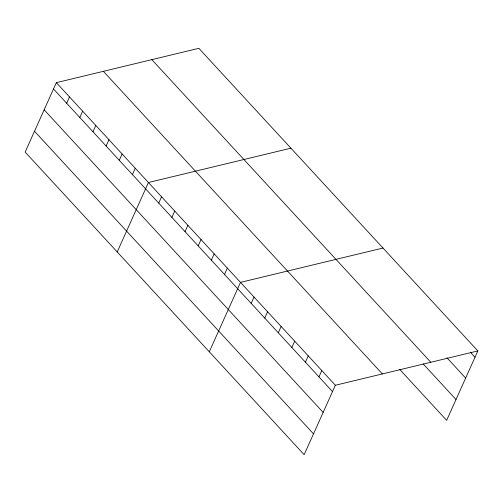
<?xml version="1.0" encoding="UTF-8"?>
<svg xmlns="http://www.w3.org/2000/svg" width="503" height="503" viewBox="0 0 503 503"><rect width="100%" height="100%" fill="white"/><g stroke="black" fill="none" stroke-linecap="round" stroke-linejoin="round"><path stroke-width="0.75" d="M56.349 82.655L25.15 152.076L304.152 454.687L335.35 385.26L477.85 350.924L198.848 48.313L56.349 82.655L335.35 385.26M66.666 103.241L69.502 96.922M79.814 117.507L82.655 111.188M92.967 131.773L95.809 125.448M106.12 146.033L108.962 139.715M119.274 160.3L122.116 153.981M132.427 174.566L135.269 168.247M117.218 251.94L148.423 182.514L290.923 148.178M158.734 203.099L161.576 196.78M171.888 217.365L174.723 211.046M185.041 231.631L187.877 225.313M198.195 245.898L201.03 239.579M211.348 260.164L214.184 253.845M224.495 274.431L227.337 268.112M209.292 351.798L240.491 282.372L382.99 248.036M251.204 303.391L254.04 297.072M264.754 318.091L267.596 311.772M278.304 332.791L281.146 326.466M291.859 347.485L294.695 341.166M305.409 362.185L308.251 355.866M318.959 376.879L321.801 370.56M477.85 350.924L446.651 420.345L399.74 369.466M470.318 352.15L475.008 357.243M446.89 357.715L465.652 378.067M151.824 59.65L430.826 362.254M423.174 363.908L456.007 399.52M103.373 71.319L382.374 373.93M53.513 88.974L332.508 391.579M44.151 109.799L323.152 412.403M34.512 131.252L313.507 433.863"/></g></svg>
